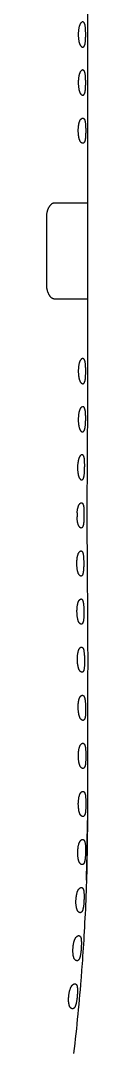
# Model space of a CAD drawing. Header units: millimetres. Extents: x -1718 to 143559, y -78490 to 15626.
# Drawn here: x 113619 to 114166, y -70242 to -56601 of the extents above; entities that cross this region are included whole.
import ezdxf

# ---------------------------------------------------------------- set-up
doc = ezdxf.new("R2010")
doc.units = ezdxf.units.MM
doc.header["$MEASUREMENT"] = 0
doc.layers.get('0').update_dxf_attribs({"linetype": 'CONTINUOUS'})

msp = doc.modelspace()

# ---------------------------------------------------------------- linework, layer by layer
at = {"color": 7, "ltscale": 0.03937}
for p, q in [((114162, -34121), (114162, -61865)), ((114052, -59012), (113724, -59012)), ((114162, -59012), (114052, -59012)), ((113620, -59202), (113619, -60084)), ((113724, -60274), (114052, -60274)), ((114052, -60274), (114162, -60274))]:
    msp.add_line(p, q, dxfattribs=at)
at = {"color": 7, "ltscale": 0.000294122}
msp.add_line((114042, -61866), (114042, -61866), dxfattribs=at)
at = {"color": 7, "ltscale": 0.000367172}
msp.add_line((114140, -61866), (114140, -61866), dxfattribs=at)
at = {"color": 7, "ltscale": 1.15342e-05}
msp.add_line((114162, -67166), (114162, -67166), dxfattribs=at)
at = {"color": 7, "ltscale": 0.03937}
for points in [[(114052, -56685), (114051, -56691), (114050, -56696), (114049, -56702), (114048, -56706), (114047, -56710), (114046, -56718), (114045, -56726), (114044, -56734), (114044, -56742), (114043, -56750), (114042, -56759), (114042, -56767), (114042, -56776), (114042, -56784)], [(114140, -56784), (114140, -56774), (114140, -56760), (114139, -56747), (114139, -56741), (114139, -56734), (114138, -56724), (114138, -56714), (114137, -56704), (114136, -56695), (114136, -56690), (114135, -56686), (114134, -56678), (114134, -56675), (114133, -56671), (114133, -56667), (114132, -56662), (114131, -56658), (114130, -56654), (114129, -56650), (114128, -56648), (114128, -56646), (114127, -56645), (114126, -56642), (114125, -56640), (114125, -56639), (114123, -56636), (114122, -56634), (114120, -56631), (114119, -56629), (114118, -56628), (114117, -56627), (114116, -56626), (114115, -56625), (114114, -56624), (114112, -56622), (114111, -56621), (114110, -56620), (114108, -56620), (114107, -56619), (114105, -56619), (114104, -56618), (114103, -56618), (114101, -56618), (114100, -56618), (114099, -56618), (114098, -56618), (114097, -56618), (114096, -56618), (114095, -56619), (114093, -56620), (114092, -56620), (114091, -56620), (114090, -56621), (114089, -56621), (114087, -56623), (114085, -56624), (114083, -56626), (114081, -56628), (114079, -56629), (114078, -56630), (114077, -56631), (114076, -56633), (114073, -56636), (114070, -56639), (114070, -56640), (114068, -56642), (114067, -56644), (114066, -56646), (114064, -56649), (114063, -56652), (114061, -56655), (114060, -56659), (114058, -56663), (114058, -56665), (114057, -56667), (114056, -56670), (114055, -56673), (114054, -56679), (114052, -56684)], [(114042, -56784), (114042, -56793), (114042, -56802), (114042, -56811), (114043, -56820), (114044, -56829), (114044, -56837), (114045, -56841), (114045, -56846), (114046, -56851), (114047, -56857), (114048, -56862), (114048, -56866), (114049, -56869), (114050, -56874), (114051, -56879), (114052, -56884)], [(114052, -56885), (114053, -56888), (114054, -56891), (114055, -56895), (114056, -56899), (114057, -56902), (114058, -56907), (114060, -56911), (114062, -56915), (114063, -56918), (114064, -56920), (114065, -56921), (114066, -56924), (114067, -56925), (114068, -56927), (114069, -56929), (114070, -56930), (114073, -56933), (114075, -56936), (114078, -56938), (114079, -56940), (114080, -56941), (114082, -56943), (114084, -56944), (114086, -56946), (114088, -56947), (114090, -56948), (114091, -56948), (114092, -56949), (114093, -56949), (114094, -56950), (114095, -56950), (114096, -56951), (114097, -56951), (114099, -56951), (114101, -56951), (114102, -56951), (114104, -56951), (114105, -56950), (114107, -56950), (114108, -56949), (114110, -56949), (114111, -56948), (114113, -56947), (114114, -56945), (114115, -56944), (114117, -56943), (114118, -56942), (114119, -56940), (114119, -56939), (114120, -56938), (114121, -56937), (114122, -56935), (114124, -56932), (114125, -56930), (114125, -56929), (114126, -56927), (114127, -56925), (114128, -56922), (114129, -56920), (114129, -56918), (114130, -56916), (114131, -56911), (114132, -56907), (114132, -56903), (114133, -56898), (114134, -56895), (114134, -56891), (114135, -56883), (114136, -56879), (114136, -56874), (114137, -56865), (114138, -56855), (114138, -56845), (114139, -56835), (114139, -56829), (114139, -56822), (114140, -56809), (114140, -56796), (114140, -56784)], [(114140, -57420), (114140, -57408), (114140, -57395), (114139, -57382), (114139, -57375), (114139, -57369), (114138, -57359), (114138, -57349), (114137, -57339), (114136, -57330), (114136, -57325), (114135, -57321), (114134, -57313), (114134, -57310), (114133, -57306), (114133, -57302), (114132, -57298), (114131, -57294), (114130, -57289), (114129, -57285), (114128, -57283), (114128, -57282), (114127, -57280), (114126, -57277), (114125, -57275), (114125, -57274), (114123, -57271), (114122, -57269), (114120, -57266), (114119, -57264), (114118, -57263), (114117, -57262), (114116, -57261), (114115, -57260), (114114, -57259), (114112, -57257), (114111, -57256), (114110, -57256), (114108, -57255), (114107, -57254), (114105, -57254), (114104, -57253), (114103, -57253), (114101, -57253), (114100, -57253), (114099, -57253), (114098, -57253), (114097, -57253), (114096, -57254), (114095, -57254), (114093, -57255), (114091, -57256), (114089, -57257), (114087, -57258), (114085, -57259), (114083, -57261), (114081, -57262), (114080, -57264), (114079, -57265), (114076, -57267), (114074, -57270), (114071, -57273), (114070, -57275), (114068, -57277), (114067, -57279), (114066, -57281), (114064, -57284), (114063, -57287), (114061, -57290), (114060, -57294), (114058, -57298), (114058, -57300), (114057, -57303), (114056, -57305), (114055, -57308), (114054, -57314), (114052, -57320)], [(114052, -57320), (114051, -57326), (114050, -57332), (114049, -57338), (114048, -57341), (114047, -57345), (114046, -57353), (114045, -57361), (114044, -57369), (114044, -57377), (114043, -57386), (114042, -57394), (114042, -57403), (114042, -57411), (114042, -57420)], [(114042, -57420), (114042, -57429), (114042, -57437), (114042, -57446), (114043, -57455), (114044, -57464), (114044, -57472), (114045, -57477), (114045, -57481), (114046, -57486), (114047, -57492), (114048, -57497), (114048, -57501), (114049, -57505), (114050, -57509), (114051, -57514), (114052, -57519)], [(114052, -57520), (114053, -57523), (114054, -57526), (114055, -57530), (114056, -57534), (114057, -57537), (114058, -57542), (114060, -57546), (114062, -57550), (114063, -57553), (114064, -57555), (114065, -57557), (114066, -57559), (114067, -57561), (114068, -57562), (114070, -57564), (114070, -57565), (114072, -57568), (114075, -57570), (114076, -57572), (114077, -57573), (114079, -57575), (114081, -57576), (114082, -57578), (114084, -57580), (114086, -57581), (114088, -57582), (114090, -57583), (114091, -57584), (114092, -57584), (114093, -57585), (114094, -57585), (114096, -57586), (114098, -57586), (114099, -57586), (114101, -57586), (114103, -57586), (114104, -57586), (114106, -57585), (114107, -57585), (114109, -57584), (114111, -57583), (114112, -57582), (114114, -57581), (114115, -57580), (114116, -57578), (114118, -57577), (114119, -57576), (114119, -57574), (114120, -57573), (114121, -57572), (114123, -57569), (114124, -57567), (114125, -57565), (114126, -57564), (114126, -57562), (114127, -57559), (114128, -57558), (114128, -57556), (114129, -57554), (114130, -57550), (114131, -57546), (114132, -57542), (114133, -57537), (114133, -57533), (114134, -57529), (114134, -57526), (114135, -57518), (114136, -57514), (114136, -57509), (114137, -57500), (114138, -57491), (114138, -57481), (114139, -57471), (114139, -57464), (114139, -57458), (114140, -57445), (114140, -57431), (114140, -57420)], [(114042, -58055), (114042, -58046), (114042, -58038), (114042, -58029), (114043, -58021), (114044, -58013), (114044, -58004), (114045, -57996), (114046, -57988), (114047, -57980), (114048, -57977), (114049, -57973), (114050, -57967), (114051, -57961), (114052, -57956)], [(114052, -57955), (114054, -57949), (114055, -57944), (114056, -57941), (114057, -57938), (114058, -57936), (114058, -57933), (114060, -57929), (114061, -57926), (114063, -57922), (114064, -57919), (114066, -57916), (114067, -57914), (114068, -57912), (114070, -57910), (114070, -57909), (114073, -57906), (114076, -57903), (114077, -57902), (114078, -57901), (114079, -57899), (114080, -57898), (114083, -57896), (114085, -57895), (114087, -57893), (114089, -57892), (114091, -57891), (114092, -57890), (114093, -57890), (114094, -57889), (114096, -57889), (114097, -57889), (114098, -57888), (114099, -57888), (114100, -57888), (114101, -57888), (114102, -57888), (114104, -57889), (114105, -57889), (114107, -57889), (114108, -57890), (114109, -57891), (114111, -57891), (114112, -57892), (114114, -57894), (114115, -57895), (114116, -57896), (114117, -57897), (114118, -57898), (114119, -57899), (114120, -57901), (114122, -57904), (114123, -57907), (114125, -57909), (114126, -57911), (114127, -57913), (114127, -57915), (114128, -57916), (114128, -57918), (114129, -57920), (114130, -57923), (114131, -57928), (114132, -57932), (114132, -57936), (114133, -57940), (114134, -57943), (114134, -57947), (114135, -57954), (114136, -57959), (114136, -57963), (114137, -57972), (114138, -57981), (114138, -57991), (114139, -58001), (114139, -58007), (114139, -58013), (114140, -58026), (114140, -58039), (114140, -58047), (114140, -58055)], [(114052, -58154), (114051, -58149), (114050, -58144), (114049, -58140), (114048, -58136), (114048, -58132), (114047, -58127), (114046, -58121), (114045, -58116), (114045, -58112), (114044, -58107), (114044, -58099), (114043, -58090), (114043, -58081), (114042, -58073), (114042, -58064), (114042, -58055)], [(114140, -58055), (114140, -58063), (114140, -58072), (114140, -58084), (114139, -58097), (114139, -58103), (114139, -58110), (114138, -58119), (114138, -58129), (114137, -58138), (114136, -58147), (114136, -58151), (114135, -58156), (114134, -58163), (114134, -58167), (114133, -58170), (114132, -58175), (114132, -58179), (114131, -58183), (114130, -58187), (114129, -58189), (114129, -58191), (114128, -58193), (114127, -58196), (114126, -58198), (114126, -58198), (114125, -58200), (114124, -58203), (114122, -58205), (114121, -58208), (114120, -58209), (114119, -58210), (114118, -58211), (114117, -58212), (114116, -58214), (114115, -58215), (114113, -58217), (114112, -58218), (114110, -58219), (114109, -58220), (114107, -58220), (114106, -58221), (114104, -58221), (114102, -58221), (114101, -58221), (114099, -58221), (114097, -58221), (114096, -58221), (114094, -58220), (114093, -58220), (114092, -58219), (114091, -58219), (114090, -58219), (114088, -58217), (114086, -58216), (114084, -58215), (114082, -58213), (114080, -58212), (114079, -58210), (114077, -58208), (114076, -58207), (114075, -58206), (114072, -58203), (114071, -58201), (114070, -58199), (114069, -58198), (114067, -58196), (114066, -58194), (114065, -58192), (114064, -58190), (114063, -58188), (114062, -58185), (114060, -58181), (114058, -58177), (114057, -58172), (114056, -58169), (114055, -58165), (114054, -58161), (114053, -58158), (114052, -58155)], [(113724, -59012), (113722, -59012), (113719, -59012), (113716, -59012), (113713, -59013), (113711, -59013), (113708, -59014), (113705, -59015), (113702, -59016), (113700, -59017), (113698, -59018), (113695, -59020), (113693, -59021), (113692, -59022), (113690, -59023), (113687, -59025), (113684, -59027), (113681, -59030), (113678, -59032), (113676, -59035), (113673, -59038), (113670, -59041), (113668, -59043), (113665, -59046), (113663, -59049), (113661, -59052), (113659, -59054), (113658, -59056), (113657, -59059), (113655, -59061), (113652, -59065), (113650, -59070), (113647, -59075), (113645, -59080), (113643, -59085), (113640, -59090), (113638, -59096), (113636, -59102), (113634, -59108), (113633, -59111), (113632, -59114), (113630, -59120), (113629, -59126), (113627, -59133), (113626, -59140), (113624, -59146), (113623, -59153), (113622, -59160), (113621, -59167), (113621, -59174), (113620, -59181), (113620, -59188), (113620, -59195), (113620, -59202)], [(113619, -60084), (113619, -60091), (113619, -60098), (113620, -60105), (113620, -60112), (113621, -60119), (113622, -60127), (113622, -60130), (113623, -60134), (113624, -60138), (113624, -60143), (113625, -60147), (113627, -60153), (113628, -60159), (113630, -60165), (113631, -60171), (113633, -60177), (113635, -60183), (113637, -60188), (113639, -60193), (113641, -60198), (113643, -60203), (113646, -60208), (113648, -60213), (113651, -60218), (113652, -60220), (113653, -60222), (113655, -60225), (113656, -60227), (113658, -60230), (113660, -60233), (113663, -60237), (113665, -60240), (113668, -60243), (113670, -60246), (113673, -60249), (113676, -60252), (113679, -60254), (113682, -60257), (113685, -60259), (113688, -60261), (113689, -60262), (113691, -60263), (113694, -60265), (113697, -60267), (113700, -60268), (113701, -60269), (113703, -60270), (113704, -60270), (113706, -60271), (113708, -60272), (113711, -60272), (113714, -60273), (113716, -60273), (113719, -60274), (113721, -60274), (113724, -60274)], [(114140, -61231), (114140, -61222), (114140, -61213), (114140, -61200), (114140, -61187), (114139, -61181), (114139, -61175), (114138, -61165), (114138, -61156), (114137, -61147), (114136, -61138), (114136, -61133), (114135, -61129), (114134, -61122), (114134, -61119), (114133, -61115), (114133, -61111), (114132, -61107), (114131, -61103), (114130, -61099), (114129, -61095), (114128, -61093), (114128, -61092), (114127, -61090), (114127, -61089), (114126, -61087), (114125, -61085), (114124, -61082), (114122, -61079), (114120, -61077), (114120, -61076), (114119, -61075), (114117, -61073), (114116, -61071), (114115, -61070), (114114, -61070), (114113, -61068), (114111, -61067), (114110, -61067), (114109, -61066), (114107, -61065), (114106, -61065), (114104, -61064), (114102, -61064), (114101, -61064), (114099, -61064), (114097, -61065), (114096, -61065), (114094, -61065), (114093, -61066), (114091, -61067), (114090, -61067), (114089, -61068), (114088, -61068), (114086, -61070), (114084, -61072), (114082, -61073), (114080, -61075), (114078, -61077), (114076, -61078), (114075, -61080), (114074, -61081), (114071, -61085), (114070, -61087), (114068, -61088), (114067, -61090), (114066, -61092), (114065, -61094), (114064, -61096), (114063, -61098), (114062, -61101), (114060, -61105), (114058, -61109), (114057, -61114), (114056, -61118), (114055, -61122), (114054, -61126), (114053, -61129), (114052, -61132)], [(114052, -61132), (114051, -61137), (114050, -61143), (114049, -61149), (114048, -61153), (114047, -61156), (114046, -61164), (114045, -61172), (114044, -61180), (114044, -61188), (114043, -61197), (114043, -61205), (114042, -61214), (114042, -61222), (114042, -61231)], [(114042, -61231), (114042, -61240), (114042, -61248), (114043, -61257), (114043, -61266), (114044, -61275), (114045, -61283), (114045, -61287), (114046, -61292), (114046, -61297), (114047, -61302), (114048, -61308), (114049, -61315), (114050, -61319), (114051, -61322), (114051, -61326), (114052, -61329)], [(114052, -61329), (114053, -61333), (114054, -61336), (114055, -61340), (114056, -61344), (114057, -61348), (114058, -61352), (114060, -61356), (114062, -61360), (114063, -61364), (114064, -61365), (114065, -61367), (114066, -61369), (114067, -61371), (114068, -61373), (114070, -61375), (114071, -61376), (114072, -61378), (114074, -61381), (114077, -61384), (114079, -61386), (114080, -61387), (114082, -61388), (114084, -61390), (114085, -61391), (114087, -61393), (114089, -61394), (114091, -61395), (114093, -61396), (114095, -61396), (114097, -61397), (114098, -61397), (114099, -61397), (114100, -61397), (114101, -61397), (114102, -61397), (114103, -61397), (114104, -61397), (114106, -61397), (114107, -61396), (114108, -61396), (114110, -61395), (114111, -61394), (114113, -61393), (114114, -61392), (114115, -61391), (114116, -61390), (114117, -61389), (114118, -61388), (114119, -61387), (114120, -61386), (114121, -61384), (114121, -61383), (114122, -61382), (114124, -61379), (114125, -61376), (114126, -61374), (114127, -61373), (114127, -61371), (114128, -61370), (114129, -61368), (114129, -61366), (114130, -61362), (114131, -61358), (114132, -61354), (114133, -61350), (114134, -61345), (114134, -61342), (114135, -61338), (114136, -61331), (114136, -61327), (114136, -61322), (114137, -61313), (114138, -61304), (114139, -61294), (114139, -61284), (114139, -61278), (114140, -61272), (114140, -61259), (114140, -61246), (114140, -61238), (114140, -61231)], [(114052, -61767), (114051, -61773), (114050, -61778), (114049, -61784), (114048, -61788), (114047, -61792), (114046, -61799), (114045, -61807), (114044, -61815), (114044, -61824), (114043, -61832), (114043, -61840), (114042, -61849), (114042, -61857), (114042, -61866)], [(114140, -61866), (114140, -61854), (114140, -61841), (114140, -61828), (114140, -61822), (114139, -61815), (114139, -61805), (114138, -61795), (114138, -61786), (114137, -61776), (114136, -61772), (114136, -61767), (114135, -61760), (114134, -61756), (114134, -61753), (114133, -61748), (114132, -61744), (114131, -61740), (114130, -61736), (114129, -61732), (114129, -61730), (114128, -61728), (114128, -61726), (114127, -61724), (114126, -61722), (114125, -61720), (114124, -61718), (114122, -61715), (114121, -61713), (114119, -61710), (114119, -61709), (114118, -61708), (114117, -61707), (114116, -61706), (114114, -61705), (114113, -61704), (114112, -61703), (114110, -61702), (114109, -61701), (114107, -61700), (114106, -61700), (114105, -61700), (114103, -61699), (114102, -61699), (114100, -61699), (114100, -61699), (114099, -61700), (114098, -61700), (114097, -61700), (114095, -61700), (114093, -61701), (114092, -61701), (114091, -61702), (114090, -61702), (114089, -61703), (114087, -61704), (114085, -61706), (114083, -61707), (114081, -61709), (114079, -61711), (114078, -61712), (114076, -61714), (114075, -61716), (114073, -61717), (114071, -61720), (114070, -61721), (114069, -61722), (114069, -61723), (114067, -61725), (114066, -61727), (114065, -61730), (114064, -61731), (114063, -61733), (114062, -61737), (114060, -61741), (114058, -61745), (114057, -61749), (114056, -61753), (114055, -61757), (114054, -61761), (114053, -61764), (114052, -61767)], [(114042, -61866), (114042, -61875), (114042, -61884), (114042, -61893), (114042, -61902), (114043, -61910), (114044, -61918), (114044, -61926), (114045, -61934), (114046, -61942), (114047, -61946), (114047, -61950), (114048, -61955), (114049, -61959), (114050, -61964)], [(114050, -61964), (114052, -61970), (114053, -61976), (114054, -61979), (114055, -61982), (114056, -61986), (114057, -61990), (114059, -61994), (114060, -61997), (114062, -62001), (114063, -62004), (114065, -62006), (114065, -62008), (114066, -62009), (114067, -62010), (114068, -62011), (114070, -62014), (114073, -62017), (114074, -62019), (114075, -62020), (114076, -62021), (114077, -62022), (114079, -62024), (114081, -62026), (114083, -62027), (114085, -62028), (114087, -62029), (114089, -62030), (114090, -62031), (114092, -62032), (114094, -62032), (114096, -62032), (114097, -62032), (114099, -62032), (114101, -62032), (114102, -62032), (114104, -62031), (114105, -62031), (114106, -62030), (114108, -62029), (114109, -62028), (114110, -62028), (114111, -62027), (114112, -62026), (114113, -62025), (114114, -62024), (114115, -62023), (114116, -62021), (114117, -62019), (114119, -62017), (114121, -62014), (114122, -62011), (114123, -62009), (114124, -62007), (114124, -62006), (114125, -62003), (114127, -62000), (114128, -61996), (114128, -61992), (114129, -61988), (114130, -61985), (114131, -61981), (114131, -61978), (114132, -61974), (114133, -61970), (114133, -61966), (114134, -61958), (114135, -61950), (114136, -61941), (114137, -61935), (114137, -61929), (114138, -61923), (114138, -61917), (114139, -61904), (114139, -61892), (114140, -61879), (114140, -61866)], [(114162, -61865), (114162, -61948), (114161, -62030), (114161, -62085), (114160, -62195), (114159, -62359), (114159, -62523), (114158, -62605), (114158, -62687), (114157, -62769), (114157, -62851), (114157, -62932), (114157, -63014), (114157, -63095), (114157, -63177), (114157, -63253), (114157, -63329), (114157, -63405), (114157, -63481), (114158, -63556), (114158, -63632), (114158, -63708), (114159, -63783), (114160, -63934), (114161, -64085), (114162, -64235), (114163, -64386), (114164, -64485), (114164, -64567), (114165, -64649), (114165, -64730), (114165, -64812), (114165, -64894), (114166, -64975), (114166, -65057), (114166, -65139), (114165, -65221), (114165, -65302), (114165, -65384), (114165, -65466), (114164, -65549), (114164, -65631), (114163, -65714), (114162, -65797)], [(114126, -62501), (114127, -62487), (114127, -62474), (114127, -62461), (114126, -62449), (114126, -62437), (114126, -62431), (114125, -62426), (114125, -62418), (114125, -62411), (114124, -62404), (114123, -62396), (114123, -62393), (114122, -62389), (114122, -62384), (114121, -62379), (114120, -62375), (114120, -62371), (114119, -62368), (114119, -62366), (114118, -62364), (114117, -62361), (114116, -62359), (114116, -62357), (114115, -62355), (114113, -62352), (114112, -62351), (114112, -62349), (114111, -62348), (114110, -62346), (114108, -62344), (114107, -62343), (114106, -62341), (114105, -62340), (114104, -62339), (114103, -62338), (114101, -62337), (114100, -62337), (114099, -62336), (114097, -62335), (114096, -62335), (114094, -62335), (114093, -62335), (114091, -62335), (114090, -62335), (114088, -62335), (114086, -62335), (114085, -62336), (114084, -62336), (114083, -62337), (114082, -62337), (114081, -62338), (114079, -62339), (114077, -62341), (114074, -62342), (114073, -62344), (114071, -62345), (114069, -62347), (114068, -62349), (114067, -62350), (114065, -62352), (114064, -62353), (114062, -62356), (114061, -62357), (114060, -62358), (114059, -62360), (114058, -62362), (114057, -62364), (114056, -62365), (114055, -62367), (114053, -62371), (114052, -62374), (114050, -62379), (114049, -62383), (114047, -62387), (114046, -62392), (114045, -62395), (114044, -62398), (114043, -62405), (114041, -62411)], [(114041, -62411), (114040, -62417), (114039, -62422), (114038, -62427), (114038, -62431), (114037, -62435), (114036, -62443), (114035, -62451), (114034, -62460), (114033, -62468), (114033, -62476), (114032, -62484), (114032, -62493), (114032, -62501)], [(114032, -62501), (114032, -62510), (114032, -62519), (114032, -62527), (114033, -62536), (114033, -62544), (114034, -62552), (114034, -62560), (114035, -62568), (114036, -62576), (114037, -62580), (114038, -62584)], [(114038, -62584), (114039, -62590), (114040, -62597), (114041, -62603), (114043, -62609), (114043, -62612), (114044, -62615), (114045, -62618), (114046, -62620), (114047, -62624), (114048, -62627), (114049, -62630), (114050, -62632), (114051, -62634), (114052, -62636), (114053, -62638), (114054, -62640), (114055, -62642), (114056, -62644), (114057, -62646), (114058, -62646), (114060, -62650), (114062, -62651), (114063, -62653), (114065, -62655), (114066, -62656), (114068, -62658), (114070, -62660), (114072, -62661), (114074, -62663), (114076, -62664), (114077, -62665), (114078, -62665), (114079, -62666), (114081, -62667), (114083, -62667), (114084, -62667), (114086, -62668), (114087, -62668), (114088, -62668), (114089, -62668), (114090, -62667), (114091, -62667), (114092, -62667), (114092, -62667), (114094, -62666), (114095, -62665), (114097, -62664), (114098, -62663), (114100, -62662), (114101, -62660), (114102, -62659), (114103, -62658), (114105, -62656), (114105, -62655), (114106, -62654), (114107, -62651), (114109, -62649), (114110, -62646), (114111, -62644), (114112, -62643), (114112, -62641), (114113, -62639), (114113, -62638), (114114, -62634), (114115, -62630), (114116, -62627), (114117, -62624), (114117, -62621), (114118, -62618), (114119, -62611), (114120, -62604), (114121, -62596), (114122, -62587), (114123, -62578), (114123, -62568), (114124, -62562), (114124, -62556), (114125, -62549), (114125, -62543), (114126, -62529), (114126, -62515), (114126, -62501)], [(114027, -63102), (114027, -63095), (114028, -63087), (114029, -63080), (114030, -63072), (114031, -63065), (114032, -63057), (114033, -63049), (114034, -63046), (114035, -63042), (114036, -63039), (114037, -63035), (114038, -63031), (114039, -63026), (114040, -63022), (114042, -63017), (114043, -63013), (114045, -63009), (114046, -63005), (114047, -63003), (114048, -63001), (114049, -62999), (114050, -62997), (114051, -62995), (114052, -62993), (114054, -62991), (114056, -62988), (114058, -62986), (114060, -62984), (114061, -62982), (114063, -62981), (114064, -62980), (114065, -62979), (114067, -62977), (114068, -62976), (114070, -62974), (114072, -62973), (114073, -62973), (114074, -62972), (114075, -62972), (114076, -62971), (114078, -62971), (114079, -62970), (114080, -62970), (114082, -62970), (114083, -62970), (114085, -62970), (114086, -62970), (114087, -62970), (114089, -62971), (114090, -62971), (114091, -62972), (114092, -62973), (114093, -62973), (114094, -62974), (114095, -62975), (114096, -62976), (114097, -62977), (114098, -62979), (114100, -62980), (114101, -62982), (114101, -62983), (114102, -62985), (114104, -62987), (114105, -62990), (114106, -62992), (114106, -62994), (114107, -62996), (114108, -62998), (114109, -63001), (114109, -63003), (114110, -63005), (114111, -63010), (114111, -63013), (114112, -63016), (114112, -63019), (114113, -63022), (114113, -63029), (114114, -63036), (114114, -63041), (114115, -63046), (114115, -63052), (114116, -63057), (114116, -63068), (114117, -63079), (114117, -63086), (114117, -63093), (114117, -63100), (114117, -63107), (114117, -63122), (114117, -63136)], [(114117, -63136), (114117, -63151), (114117, -63165), (114116, -63172), (114116, -63180), (114116, -63191), (114115, -63202), (114114, -63213), (114114, -63218), (114113, -63224), (114113, -63229), (114112, -63233), (114112, -63238), (114111, -63242), (114111, -63246), (114110, -63250), (114109, -63255), (114109, -63260), (114108, -63265), (114107, -63269), (114106, -63273), (114105, -63274), (114105, -63276), (114104, -63279), (114103, -63280), (114102, -63282), (114101, -63285), (114100, -63287), (114099, -63288), (114098, -63289), (114097, -63291), (114096, -63293), (114095, -63294), (114094, -63296), (114092, -63297), (114091, -63298), (114091, -63299), (114090, -63300), (114089, -63300), (114088, -63301), (114087, -63301), (114086, -63302), (114085, -63302), (114085, -63302), (114083, -63302), (114082, -63303), (114081, -63303), (114080, -63303), (114079, -63303), (114078, -63303), (114077, -63302), (114075, -63302), (114073, -63301), (114072, -63301), (114070, -63300), (114068, -63299), (114067, -63298), (114065, -63297), (114064, -63295), (114062, -63294), (114061, -63293), (114060, -63292), (114058, -63289), (114056, -63287), (114054, -63284), (114052, -63282), (114050, -63280), (114050, -63279), (114049, -63277), (114048, -63276), (114047, -63275), (114046, -63271), (114044, -63268), (114043, -63265), (114042, -63261), (114041, -63258), (114040, -63256), (114039, -63253), (114038, -63250), (114037, -63245), (114035, -63239), (114034, -63234), (114033, -63229), (114032, -63223), (114031, -63219), (114031, -63215), (114030, -63211), (114030, -63207), (114029, -63199), (114028, -63190), (114027, -63182), (114026, -63173), (114026, -63165), (114026, -63156)], [(114023, -63771), (114023, -63763), (114023, -63754), (114023, -63746), (114024, -63737), (114024, -63729), (114025, -63721), (114026, -63713), (114027, -63704), (114028, -63697), (114029, -63689), (114030, -63685), (114031, -63681), (114032, -63678), (114032, -63674), (114033, -63670), (114034, -63665), (114036, -63661), (114036, -63658), (114037, -63655), (114038, -63651), (114039, -63648), (114041, -63645), (114042, -63641), (114044, -63638), (114045, -63634), (114046, -63633), (114047, -63631), (114048, -63630), (114048, -63629), (114050, -63627), (114051, -63625), (114054, -63622), (114056, -63619), (114057, -63617), (114058, -63616), (114060, -63614), (114062, -63613), (114064, -63611), (114065, -63610), (114067, -63609), (114068, -63608), (114069, -63608), (114070, -63607), (114071, -63607), (114072, -63606), (114074, -63606), (114075, -63605), (114077, -63605), (114078, -63605), (114080, -63605), (114081, -63605), (114083, -63605), (114084, -63606), (114086, -63607), (114087, -63608), (114089, -63609), (114090, -63610), (114091, -63611), (114092, -63612), (114094, -63614), (114095, -63616), (114096, -63617), (114097, -63619), (114098, -63621), (114099, -63623), (114100, -63624), (114100, -63626), (114101, -63627), (114102, -63630), (114103, -63632), (114103, -63635), (114104, -63637), (114105, -63639), (114105, -63642), (114106, -63646), (114107, -63652), (114108, -63658), (114109, -63665), (114109, -63672), (114110, -63679), (114111, -63686), (114111, -63691), (114111, -63697), (114112, -63703), (114112, -63709), (114112, -63721), (114113, -63734), (114113, -63746), (114113, -63759), (114113, -63771)], [(114113, -63771), (114113, -63786), (114113, -63800), (114113, -63814), (114112, -63821), (114112, -63828), (114112, -63837), (114111, -63846), (114111, -63854), (114110, -63864), (114109, -63868), (114109, -63873), (114108, -63877), (114108, -63881), (114107, -63885), (114107, -63889), (114106, -63894), (114105, -63899), (114104, -63903), (114103, -63907), (114103, -63909), (114102, -63911), (114102, -63912), (114101, -63914), (114100, -63916), (114099, -63918), (114099, -63920), (114098, -63922), (114097, -63923), (114096, -63925), (114095, -63927), (114094, -63929), (114092, -63930), (114091, -63931), (114091, -63932), (114090, -63933), (114088, -63934), (114087, -63935), (114086, -63936), (114085, -63936), (114083, -63937), (114082, -63938), (114080, -63938), (114079, -63938), (114077, -63938), (114076, -63938), (114074, -63938), (114073, -63937), (114071, -63937), (114070, -63936), (114068, -63935), (114067, -63934), (114066, -63933), (114065, -63933), (114064, -63932), (114062, -63931), (114060, -63929), (114058, -63927), (114056, -63925), (114054, -63922), (114052, -63920), (114050, -63917), (114048, -63915), (114047, -63913), (114047, -63912), (114045, -63909), (114044, -63906), (114042, -63903), (114041, -63899), (114040, -63897), (114039, -63895), (114038, -63893), (114038, -63890), (114036, -63885), (114035, -63881), (114034, -63876), (114033, -63872), (114032, -63869), (114031, -63865), (114030, -63858), (114029, -63851), (114028, -63843), (114027, -63836), (114026, -63828), (114025, -63820), (114024, -63812), (114024, -63804), (114023, -63796), (114023, -63788), (114023, -63780), (114023, -63771)], [(114024, -64407), (114024, -64399), (114024, -64390), (114025, -64382), (114025, -64374), (114025, -64366), (114026, -64358), (114027, -64351), (114028, -64343), (114029, -64335), (114030, -64327), (114030, -64323), (114031, -64319), (114032, -64316), (114033, -64312), (114034, -64307), (114035, -64303), (114036, -64298), (114037, -64293), (114039, -64288), (114039, -64285), (114040, -64283), (114041, -64280), (114042, -64278), (114043, -64275), (114045, -64272), (114046, -64269), (114048, -64266), (114048, -64265), (114049, -64264), (114050, -64262), (114051, -64260), (114054, -64257), (114055, -64256), (114056, -64254), (114058, -64252), (114060, -64250), (114062, -64248), (114064, -64247), (114066, -64245), (114067, -64244), (114068, -64244), (114069, -64243), (114070, -64243), (114071, -64242), (114073, -64241), (114074, -64241), (114076, -64240), (114077, -64240), (114079, -64240), (114080, -64240), (114080, -64240), (114081, -64240), (114082, -64240), (114083, -64241), (114084, -64241), (114085, -64241), (114086, -64242), (114088, -64243), (114089, -64244), (114091, -64245), (114092, -64246), (114093, -64248), (114094, -64249), (114096, -64251), (114096, -64252), (114097, -64253), (114098, -64255), (114099, -64256), (114100, -64259), (114101, -64260), (114102, -64262), (114102, -64264), (114103, -64266), (114103, -64267), (114104, -64271), (114105, -64274), (114106, -64278), (114107, -64281), (114107, -64284), (114108, -64290), (114109, -64296), (114110, -64303), (114111, -64310), (114111, -64317), (114112, -64323), (114112, -64328), (114113, -64335), (114113, -64341), (114114, -64353), (114114, -64366), (114115, -64380), (114115, -64393), (114115, -64407)], [(114115, -64407), (114115, -64421), (114115, -64435), (114115, -64443), (114115, -64450), (114115, -64459), (114114, -64468), (114114, -64478), (114113, -64488), (114113, -64494), (114113, -64499), (114112, -64507), (114111, -64514), (114110, -64521), (114110, -64527), (114109, -64532), (114108, -64535), (114108, -64537), (114107, -64541), (114106, -64544), (114105, -64547), (114104, -64549), (114103, -64552), (114102, -64554), (114102, -64556), (114101, -64557), (114100, -64558), (114099, -64560), (114098, -64562), (114097, -64563), (114096, -64565), (114095, -64566), (114094, -64567), (114093, -64568), (114092, -64569), (114092, -64569), (114091, -64570), (114089, -64571), (114088, -64571), (114087, -64572), (114086, -64572), (114084, -64573), (114083, -64573), (114082, -64573), (114080, -64573), (114079, -64573), (114078, -64573), (114077, -64573), (114076, -64572), (114074, -64572), (114072, -64571), (114070, -64570), (114069, -64568), (114067, -64567), (114065, -64566), (114063, -64564), (114062, -64563), (114061, -64562), (114059, -64560), (114058, -64559), (114056, -64556), (114054, -64554), (114053, -64552), (114052, -64551), (114051, -64550), (114050, -64548), (114049, -64547), (114048, -64545), (114046, -64542), (114045, -64538), (114044, -64535), (114043, -64533), (114042, -64531), (114041, -64528), (114040, -64526), (114039, -64520), (114038, -64518), (114037, -64515), (114036, -64511), (114035, -64508), (114034, -64502), (114032, -64495), (114031, -64488), (114030, -64480), (114029, -64473), (114028, -64465), (114027, -64457), (114026, -64449), (114025, -64441), (114025, -64432), (114025, -64424), (114024, -64415), (114024, -64407)], [(114030, -65042), (114030, -65033), (114030, -65025), (114030, -65017), (114031, -65009), (114031, -65001), (114032, -64992), (114033, -64984), (114033, -64976), (114034, -64968), (114035, -64964), (114036, -64960), (114036, -64956), (114037, -64952), (114038, -64948), (114039, -64943), (114040, -64938), (114041, -64932), (114043, -64927), (114044, -64924), (114044, -64922), (114045, -64919), (114046, -64917), (114047, -64913), (114049, -64910), (114050, -64907), (114051, -64904), (114053, -64901), (114054, -64899), (114056, -64897), (114057, -64895), (114059, -64892), (114062, -64889), (114064, -64887), (114065, -64885), (114066, -64884), (114068, -64883), (114069, -64882), (114071, -64881), (114072, -64879), (114074, -64878), (114076, -64877), (114077, -64877), (114078, -64877), (114079, -64876), (114081, -64876), (114082, -64876), (114083, -64875), (114085, -64875), (114086, -64875), (114087, -64875), (114089, -64876), (114090, -64876), (114091, -64877), (114092, -64877), (114093, -64878), (114094, -64878), (114095, -64879), (114096, -64880), (114098, -64881), (114099, -64882), (114100, -64884), (114102, -64886), (114103, -64887), (114104, -64889), (114105, -64891), (114106, -64893), (114107, -64895), (114108, -64897), (114109, -64900), (114110, -64903), (114111, -64906), (114112, -64909), (114113, -64913), (114114, -64916), (114114, -64918), (114115, -64924), (114116, -64928), (114116, -64931), (114117, -64939), (114118, -64947), (114119, -64955), (114120, -64961), (114120, -64966), (114121, -64973), (114121, -64979), (114122, -64991), (114123, -65003), (114123, -65016), (114123, -65029), (114124, -65042)], [(114124, -65042), (114124, -65054), (114124, -65066), (114124, -65078), (114124, -65090), (114124, -65097), (114123, -65104), (114123, -65110), (114123, -65116), (114123, -65124), (114122, -65132), (114121, -65140), (114121, -65144), (114121, -65148), (114120, -65152), (114120, -65156), (114119, -65161), (114118, -65165), (114118, -65169), (114117, -65174), (114116, -65176), (114116, -65178), (114115, -65180), (114114, -65182), (114114, -65184), (114113, -65187), (114112, -65189), (114111, -65190), (114110, -65192), (114109, -65194), (114108, -65195), (114107, -65197), (114106, -65199), (114105, -65201), (114104, -65202), (114103, -65202), (114102, -65203), (114101, -65204), (114100, -65205), (114098, -65206), (114097, -65207), (114096, -65207), (114094, -65208), (114093, -65208), (114092, -65208), (114090, -65208), (114089, -65208), (114089, -65208), (114088, -65208), (114087, -65208), (114086, -65208), (114085, -65208), (114083, -65207), (114082, -65206), (114080, -65206), (114078, -65204), (114076, -65203), (114074, -65202), (114072, -65201), (114071, -65199), (114069, -65198), (114068, -65196), (114067, -65195), (114065, -65193), (114062, -65190), (114060, -65187), (114059, -65186), (114058, -65185), (114057, -65183), (114056, -65182), (114056, -65180), (114054, -65177), (114053, -65174), (114051, -65171), (114050, -65167), (114049, -65165), (114048, -65162), (114047, -65160), (114046, -65157), (114044, -65152), (114043, -65149), (114043, -65146), (114042, -65142), (114041, -65139), (114039, -65132), (114038, -65125), (114037, -65118), (114036, -65111), (114034, -65103), (114033, -65095), (114033, -65087), (114032, -65078), (114031, -65069), (114031, -65060), (114030, -65051), (114030, -65042)], [(114040, -65677), (114040, -65669), (114040, -65661), (114040, -65653), (114041, -65645), (114041, -65637), (114042, -65628), (114042, -65620), (114043, -65616), (114043, -65611), (114044, -65605), (114045, -65599), (114046, -65592), (114047, -65586), (114048, -65581), (114049, -65574), (114050, -65571), (114051, -65568), (114052, -65564), (114053, -65561), (114054, -65557), (114055, -65553), (114057, -65549), (114058, -65546), (114060, -65542), (114061, -65539), (114063, -65537), (114064, -65534), (114066, -65532), (114067, -65531), (114069, -65527), (114071, -65526), (114072, -65525), (114073, -65523), (114075, -65521), (114077, -65520), (114079, -65518), (114081, -65516), (114083, -65515), (114085, -65514), (114086, -65513), (114087, -65513), (114088, -65512), (114089, -65512), (114090, -65511), (114092, -65511), (114094, -65511), (114095, -65510), (114097, -65510), (114098, -65511), (114100, -65511), (114101, -65511), (114103, -65512), (114104, -65513), (114106, -65514), (114107, -65515), (114109, -65516), (114110, -65517), (114112, -65519), (114113, -65520), (114114, -65521), (114115, -65522), (114115, -65524), (114117, -65526), (114118, -65528), (114120, -65531), (114120, -65532), (114121, -65534), (114122, -65536), (114123, -65538), (114124, -65540), (114124, -65543), (114125, -65545), (114126, -65547), (114127, -65552), (114128, -65556), (114129, -65561), (114129, -65566), (114130, -65570), (114131, -65574), (114131, -65578), (114132, -65583), (114133, -65592), (114134, -65601), (114135, -65611), (114136, -65621), (114136, -65632), (114137, -65643), (114138, -65654), (114138, -65665), (114138, -65677)], [(114061, -65801), (114059, -65797), (114058, -65793), (114056, -65789), (114055, -65785), (114054, -65781), (114053, -65778), (114052, -65775), (114051, -65772), (114050, -65765), (114048, -65758), (114047, -65750), (114046, -65743), (114045, -65739), (114045, -65734), (114043, -65726), (114043, -65717), (114042, -65709), (114041, -65700), (114041, -65691), (114040, -65682), (114040, -65677)], [(114138, -65677), (114139, -65685), (114139, -65694), (114139, -65707), (114139, -65720), (114139, -65726), (114139, -65733), (114138, -65739), (114138, -65744), (114138, -65755), (114138, -65760), (114137, -65765), (114137, -65770), (114137, -65774), (114136, -65781), (114135, -65787), (114134, -65793), (114134, -65799)], [(114134, -65799), (114133, -65804), (114132, -65806), (114132, -65808), (114131, -65812), (114130, -65815), (114129, -65817), (114128, -65820), (114127, -65821), (114127, -65822), (114125, -65825), (114124, -65827), (114124, -65828), (114123, -65829), (114122, -65831), (114121, -65832), (114120, -65833), (114119, -65834), (114118, -65836), (114117, -65837), (114115, -65838), (114114, -65839), (114113, -65840), (114111, -65841), (114110, -65842), (114108, -65843), (114107, -65843), (114105, -65843), (114104, -65843), (114102, -65843), (114101, -65843), (114099, -65843), (114098, -65843), (114097, -65843), (114096, -65842), (114095, -65842), (114093, -65841), (114092, -65841), (114091, -65840), (114090, -65840), (114089, -65839), (114087, -65838), (114085, -65836), (114083, -65834), (114081, -65833), (114079, -65831), (114077, -65829), (114076, -65827), (114074, -65826), (114073, -65824), (114071, -65822), (114070, -65820), (114069, -65819), (114068, -65817), (114067, -65816), (114067, -65815), (114065, -65812), (114063, -65808), (114062, -65805), (114061, -65801)], [(114162, -65797), (114162, -65910), (114162, -66080), (114162, -66251), (114162, -66421), (114162, -66592), (114162, -66761), (114162, -66923), (114162, -67031), (114162, -67085), (114162, -67139)], [(114043, -66312), (114043, -66303), (114043, -66294), (114043, -66289), (114043, -66285), (114044, -66279), (114044, -66273), (114045, -66267), (114045, -66259), (114046, -66252), (114047, -66245), (114048, -66237), (114050, -66230), (114051, -66224), (114052, -66217), (114054, -66211), (114055, -66205), (114056, -66202), (114057, -66199), (114058, -66195), (114060, -66190), (114061, -66187), (114063, -66183), (114064, -66179), (114066, -66176), (114067, -66174), (114068, -66172), (114070, -66169), (114071, -66168), (114072, -66167), (114073, -66165), (114075, -66163), (114076, -66162), (114077, -66160), (114079, -66158), (114081, -66156), (114083, -66155), (114085, -66153), (114087, -66151), (114089, -66150), (114090, -66149), (114091, -66149), (114092, -66148), (114093, -66148), (114094, -66147), (114095, -66147), (114097, -66146), (114098, -66146), (114099, -66146), (114101, -66146), (114102, -66146), (114104, -66146), (114105, -66146), (114107, -66146), (114108, -66146), (114109, -66147), (114111, -66148), (114112, -66148), (114113, -66149), (114114, -66150), (114115, -66150), (114117, -66152), (114118, -66153), (114119, -66155), (114121, -66157), (114122, -66159), (114123, -66160), (114124, -66162), (114125, -66163), (114127, -66166), (114128, -66168), (114128, -66170), (114129, -66172), (114130, -66174), (114130, -66176), (114131, -66179), (114132, -66182), (114133, -66185), (114133, -66187), (114134, -66193), (114135, -66198), (114136, -66203), (114136, -66208), (114137, -66213), (114137, -66217), (114138, -66226), (114139, -66235), (114140, -66246), (114140, -66257), (114141, -66268), (114141, -66279), (114142, -66290), (114142, -66301), (114142, -66312)], [(114142, -66312), (114142, -66324), (114142, -66335), (114141, -66346), (114141, -66358), (114140, -66369), (114140, -66380), (114139, -66385), (114139, -66391), (114139, -66398), (114138, -66405), (114137, -66411), (114136, -66419), (114136, -66422), (114135, -66426), (114135, -66430), (114134, -66434), (114133, -66438), (114132, -66443), (114131, -66447), (114130, -66449), (114130, -66450), (114129, -66452), (114129, -66453), (114128, -66455), (114127, -66457), (114126, -66460), (114124, -66463), (114123, -66465), (114122, -66466), (114121, -66468), (114120, -66469), (114119, -66470), (114118, -66471), (114117, -66473), (114115, -66474), (114114, -66475), (114112, -66476), (114111, -66477), (114109, -66477), (114108, -66478), (114106, -66478), (114104, -66479), (114103, -66479), (114101, -66479), (114100, -66478), (114098, -66478), (114096, -66478), (114095, -66477), (114094, -66477), (114093, -66476), (114092, -66476), (114090, -66475), (114088, -66473), (114086, -66472), (114084, -66470), (114082, -66469), (114081, -66467), (114079, -66466), (114078, -66464), (114076, -66463), (114074, -66460), (114073, -66459), (114071, -66456), (114070, -66455), (114068, -66453), (114067, -66450), (114066, -66448), (114064, -66445), (114063, -66441), (114061, -66437), (114060, -66433), (114058, -66429), (114057, -66424), (114056, -66421), (114055, -66418), (114054, -66415), (114053, -66412), (114052, -66405), (114051, -66399), (114049, -66392), (114048, -66385), (114047, -66378), (114046, -66371), (114045, -66364), (114045, -66357), (114044, -66353), (114044, -66348), (114044, -66344), (114044, -66339), (114043, -66330), (114043, -66321), (114043, -66312)], [(114042, -66947), (114042, -66939), (114043, -66931), (114043, -66923), (114043, -66915), (114044, -66907), (114045, -66899), (114046, -66891), (114047, -66884), (114048, -66877), (114049, -66869), (114050, -66863), (114051, -66856), (114053, -66849), (114054, -66846), (114054, -66843), (114056, -66838), (114057, -66832)], [(114057, -66832), (114059, -66828), (114061, -66823), (114062, -66819), (114063, -66817), (114064, -66815), (114065, -66813), (114066, -66810), (114068, -66808), (114069, -66806), (114070, -66805), (114071, -66803), (114072, -66802), (114073, -66800), (114075, -66799), (114077, -66796), (114078, -66795), (114080, -66793), (114082, -66791), (114084, -66789), (114086, -66787), (114088, -66786), (114091, -66784), (114093, -66783), (114094, -66783), (114095, -66782), (114096, -66782), (114097, -66782), (114098, -66781), (114100, -66781), (114101, -66781), (114103, -66781), (114104, -66781), (114106, -66781), (114107, -66781), (114109, -66782), (114110, -66782), (114111, -66783), (114112, -66783), (114112, -66783), (114114, -66785), (114116, -66786), (114117, -66787), (114118, -66788), (114120, -66790), (114121, -66792), (114122, -66793), (114123, -66795), (114124, -66796), (114126, -66799), (114127, -66802), (114128, -66804), (114129, -66805), (114129, -66806), (114130, -66808), (114130, -66810), (114131, -66812), (114132, -66815), (114133, -66820), (114134, -66823), (114135, -66828), (114135, -66832), (114136, -66836), (114136, -66839), (114137, -66846), (114138, -66853), (114139, -66861), (114139, -66868), (114140, -66874), (114140, -66880), (114140, -66886), (114141, -66892), (114141, -66904), (114142, -66917), (114142, -66929), (114142, -66942), (114142, -66956), (114142, -66969), (114141, -66982), (114141, -66989), (114141, -66996), (114141, -67002), (114140, -67008), (114140, -67017), (114139, -67025), (114139, -67033), (114138, -67038), (114138, -67042), (114137, -67047), (114137, -67051), (114136, -67057), (114135, -67063), (114134, -67069), (114133, -67072), (114133, -67074)], [(114133, -67074), (114132, -67077), (114132, -67079), (114131, -67081), (114130, -67083), (114130, -67086), (114129, -67088), (114128, -67090), (114127, -67092), (114126, -67094), (114125, -67096), (114123, -67099), (114122, -67101), (114121, -67103), (114120, -67104), (114119, -67105), (114117, -67107), (114116, -67108), (114115, -67109), (114113, -67110), (114112, -67111), (114112, -67111), (114111, -67112), (114110, -67112), (114109, -67113), (114107, -67113), (114106, -67113), (114105, -67114), (114103, -67114), (114102, -67114), (114101, -67114), (114099, -67114), (114099, -67114), (114098, -67113), (114096, -67113), (114094, -67112), (114092, -67111), (114090, -67110), (114088, -67109), (114086, -67108), (114085, -67107), (114083, -67105), (114081, -67104), (114080, -67103), (114079, -67101), (114076, -67099), (114075, -67097), (114074, -67096), (114072, -67094), (114071, -67092), (114070, -67091), (114069, -67090), (114068, -67089), (114067, -67087), (114066, -67085), (114064, -67082), (114063, -67079), (114061, -67075), (114060, -67072), (114059, -67069), (114058, -67065), (114057, -67063), (114056, -67060), (114055, -67057), (114054, -67054), (114053, -67048), (114051, -67042), (114050, -67036), (114049, -67029), (114048, -67025), (114048, -67022), (114047, -67014), (114046, -67006), (114045, -66998), (114044, -66990), (114043, -66981), (114043, -66973), (114043, -66964), (114042, -66956), (114042, -66947)], [(114162, -67166), (114162, -67228), (114162, -67291), (114161, -67353), (114161, -67415), (114160, -67477), (114159, -67539), (114158, -67601), (114157, -67663), (114156, -67725), (114154, -67787), (114153, -67849), (114151, -67911), (114149, -67973), (114147, -68035), (114145, -68097), (114143, -68159), (114140, -68221), (114138, -68280), (114135, -68338), (114132, -68397), (114129, -68455), (114126, -68514), (114123, -68573), (114120, -68631), (114117, -68690), (114113, -68748), (114110, -68801), (114106, -68853), (114103, -68906), (114099, -68958), (114096, -69011), (114093, -69055), (114089, -69099), (114086, -69142), (114083, -69175), (114081, -69208), (114078, -69241), (114076, -69274), (114070, -69338), (114065, -69403), (114059, -69468), (114053, -69532), (114048, -69597), (114041, -69661), (114035, -69726), (114029, -69790), (114022, -69855), (114016, -69919), (114009, -69984), (114002, -70048), (113995, -70113), (113987, -70177), (113980, -70242)], [(114035, -67582), (114035, -67574), (114035, -67566), (114036, -67558), (114036, -67550), (114037, -67542), (114038, -67535), (114039, -67527), (114040, -67519), (114041, -67512), (114042, -67505), (114044, -67498), (114045, -67491), (114047, -67485), (114048, -67481), (114049, -67478), (114050, -67475), (114051, -67472), (114051, -67470), (114052, -67467), (114054, -67463), (114055, -67460), (114056, -67457), (114058, -67453), (114059, -67450), (114061, -67447), (114063, -67444), (114064, -67442), (114065, -67441), (114066, -67439), (114067, -67437), (114069, -67435), (114072, -67432), (114073, -67431), (114075, -67429), (114076, -67428), (114077, -67427), (114080, -67425), (114082, -67423), (114084, -67422), (114086, -67420), (114088, -67419), (114090, -67418), (114092, -67417), (114094, -67417), (114096, -67416), (114096, -67416), (114097, -67416), (114098, -67416), (114099, -67416), (114101, -67416), (114102, -67416), (114103, -67416), (114105, -67417), (114106, -67417), (114107, -67417), (114108, -67418), (114109, -67418), (114110, -67419), (114111, -67420), (114113, -67421), (114114, -67422), (114116, -67424), (114117, -67425), (114118, -67427), (114119, -67428), (114120, -67429), (114121, -67430), (114122, -67433), (114124, -67436), (114125, -67438), (114125, -67439), (114126, -67441), (114127, -67443), (114128, -67446), (114128, -67448), (114129, -67450), (114129, -67452), (114130, -67454), (114131, -67459), (114132, -67464), (114132, -67468), (114133, -67471), (114133, -67475), (114134, -67478), (114135, -67486), (114135, -67494), (114136, -67502), (114136, -67507), (114137, -67513), (114137, -67524), (114137, -67535), (114138, -67543), (114138, -67550)], [(114138, -67550), (114138, -67563), (114138, -67575), (114137, -67588), (114137, -67600), (114137, -67613), (114136, -67625), (114136, -67631), (114135, -67638), (114134, -67647), (114134, -67656), (114133, -67666), (114132, -67674), (114131, -67679), (114131, -67683), (114130, -67687), (114129, -67691), (114129, -67694), (114128, -67698), (114127, -67702), (114126, -67707), (114125, -67711), (114124, -67715), (114123, -67717), (114123, -67719), (114122, -67721), (114121, -67724), (114120, -67726), (114119, -67727), (114119, -67728), (114117, -67731), (114116, -67733), (114115, -67735), (114114, -67736), (114113, -67737), (114112, -67738), (114111, -67740), (114110, -67741), (114108, -67742), (114107, -67744), (114105, -67745), (114104, -67746), (114102, -67747), (114100, -67748), (114099, -67748), (114097, -67748), (114096, -67749), (114094, -67749), (114093, -67749), (114091, -67749), (114090, -67749), (114089, -67749), (114087, -67748), (114086, -67748), (114085, -67748), (114083, -67747), (114081, -67746), (114079, -67745), (114077, -67743), (114075, -67742), (114073, -67740), (114071, -67739), (114070, -67737), (114069, -67736), (114067, -67735), (114066, -67733), (114064, -67730), (114062, -67729), (114061, -67727), (114059, -67725), (114058, -67723), (114057, -67722), (114056, -67720), (114055, -67717), (114054, -67716), (114053, -67714), (114052, -67710), (114050, -67707), (114049, -67702), (114047, -67698), (114046, -67693), (114044, -67688), (114043, -67682), (114042, -67678), (114041, -67673), (114040, -67668), (114040, -67665), (114039, -67661), (114039, -67657), (114038, -67654), (114037, -67646), (114036, -67638), (114036, -67631), (114035, -67623), (114035, -67615), (114035, -67607), (114034, -67599), (114034, -67590), (114035, -67582)], [(114011, -68217), (114012, -68208), (114012, -68199), (114013, -68191), (114014, -68186), (114014, -68182), (114015, -68177), (114015, -68173), (114016, -68168), (114017, -68162), (114018, -68156), (114019, -68149), (114021, -68142), (114022, -68135), (114024, -68129), (114026, -68122), (114027, -68116), (114028, -68113), (114029, -68110), (114030, -68107), (114031, -68104), (114032, -68102), (114033, -68099), (114035, -68096), (114036, -68093), (114037, -68090), (114039, -68086), (114041, -68083), (114043, -68080), (114044, -68077), (114045, -68076), (114046, -68075), (114047, -68074), (114049, -68072), (114050, -68071), (114053, -68068), (114055, -68065), (114058, -68063), (114060, -68061), (114063, -68059), (114065, -68057), (114067, -68056), (114069, -68055), (114071, -68054), (114073, -68053), (114075, -68052), (114077, -68052), (114079, -68052), (114080, -68051), (114081, -68051), (114082, -68051), (114084, -68051), (114085, -68051), (114087, -68052), (114088, -68052), (114090, -68053), (114091, -68053), (114093, -68054), (114094, -68055), (114096, -68056), (114097, -68058), (114098, -68059), (114099, -68060), (114100, -68061), (114101, -68062), (114102, -68063), (114104, -68066), (114105, -68068), (114106, -68070), (114108, -68073), (114108, -68074), (114109, -68076), (114109, -68077), (114110, -68078), (114110, -68080), (114111, -68082), (114112, -68085), (114113, -68089), (114113, -68093), (114114, -68097), (114115, -68101), (114115, -68104), (114115, -68107), (114116, -68114), (114117, -68121), (114117, -68128), (114118, -68134), (114118, -68141), (114118, -68146), (114118, -68151), (114118, -68162), (114118, -68173), (114118, -68184), (114118, -68195), (114118, -68206), (114117, -68217)], [(114117, -68217), (114117, -68230), (114116, -68243), (114115, -68255), (114115, -68261), (114114, -68267), (114113, -68273), (114113, -68279), (114112, -68290), (114111, -68295), (114110, -68300), (114110, -68305), (114109, -68309), (114108, -68317), (114106, -68324), (114105, -68330), (114104, -68334), (114104, -68337), (114103, -68340), (114102, -68343), (114101, -68347), (114100, -68351), (114099, -68353), (114098, -68355), (114097, -68357), (114096, -68359), (114095, -68361), (114094, -68363), (114093, -68365), (114092, -68366), (114091, -68368), (114090, -68369), (114089, -68371), (114087, -68373), (114086, -68375), (114084, -68376), (114083, -68377), (114082, -68378), (114081, -68379), (114080, -68380), (114079, -68381), (114077, -68381), (114076, -68382), (114074, -68383), (114072, -68383), (114071, -68384), (114069, -68384), (114067, -68384), (114065, -68384), (114063, -68384), (114062, -68383), (114060, -68383), (114058, -68382), (114056, -68381), (114054, -68380), (114052, -68379), (114050, -68378), (114048, -68376), (114046, -68374), (114044, -68373), (114042, -68371), (114041, -68369), (114039, -68368), (114038, -68366), (114037, -68365), (114034, -68362), (114033, -68360), (114032, -68357), (114030, -68355), (114029, -68352), (114027, -68349), (114026, -68346), (114025, -68342), (114023, -68338), (114022, -68334), (114021, -68329), (114019, -68324), (114018, -68320), (114018, -68316), (114017, -68312), (114016, -68308), (114016, -68305), (114014, -68298), (114014, -68294), (114014, -68290), (114013, -68287), (114013, -68283), (114012, -68275), (114011, -68267), (114011, -68259), (114011, -68250), (114011, -68242), (114011, -68234), (114011, -68225), (114011, -68217)], [(113972, -68852), (113972, -68843), (113973, -68834), (113974, -68825), (113975, -68821), (113975, -68817), (113976, -68812), (113977, -68808), (113978, -68803), (113979, -68797), (113980, -68791), (113981, -68784), (113983, -68777), (113985, -68770), (113986, -68764), (113988, -68757), (113989, -68754), (113990, -68751), (113992, -68747), (113993, -68743), (113995, -68739), (113997, -68734), (113998, -68732), (113999, -68729), (114000, -68727), (114001, -68725), (114003, -68722), (114004, -68719), (114006, -68716), (114008, -68714), (114010, -68711), (114011, -68709), (114013, -68707), (114016, -68704), (114019, -68702), (114021, -68699), (114023, -68698), (114024, -68697), (114026, -68696), (114027, -68695), (114029, -68693), (114031, -68692), (114032, -68691), (114035, -68690), (114036, -68689), (114037, -68689), (114038, -68688), (114039, -68688), (114041, -68688), (114043, -68687), (114045, -68687), (114046, -68687), (114048, -68687), (114050, -68687), (114051, -68687), (114053, -68687), (114055, -68688), (114057, -68689), (114058, -68689), (114060, -68690), (114061, -68691), (114063, -68693), (114064, -68694), (114066, -68696), (114067, -68697), (114068, -68699), (114069, -68700), (114070, -68701), (114071, -68703), (114072, -68704), (114073, -68707), (114074, -68709), (114075, -68710), (114075, -68712), (114076, -68714), (114077, -68717), (114077, -68718), (114078, -68720), (114078, -68724), (114079, -68728), (114080, -68732), (114080, -68736), (114081, -68740), (114081, -68743), (114081, -68747), (114082, -68750), (114082, -68758), (114083, -68766), (114083, -68774), (114083, -68782), (114083, -68790), (114083, -68798), (114083, -68806), (114083, -68812), (114082, -68818), (114082, -68829), (114081, -68841), (114081, -68852)], [(114081, -68852), (114080, -68860), (114079, -68873), (114078, -68885), (114077, -68897), (114076, -68902), (114075, -68908), (114074, -68914), (114074, -68919), (114072, -68928), (114071, -68936), (114070, -68944), (114068, -68952), (114067, -68956), (114066, -68960), (114065, -68966), (114063, -68972), (114063, -68975), (114062, -68977), (114061, -68980), (114060, -68982), (114059, -68986), (114058, -68989), (114056, -68992), (114056, -68993), (114054, -68996), (114053, -68998), (114051, -69000), (114050, -69003), (114048, -69005), (114046, -69007), (114044, -69009), (114043, -69010), (114042, -69011), (114041, -69012), (114040, -69013), (114038, -69014), (114037, -69015), (114035, -69016), (114034, -69017), (114032, -69018), (114030, -69018), (114029, -69018), (114027, -69019), (114025, -69019), (114024, -69019), (114022, -69019), (114021, -69018), (114020, -69018), (114019, -69018), (114017, -69017), (114015, -69017), (114013, -69016), (114011, -69015), (114009, -69013), (114007, -69012), (114005, -69010), (114003, -69009), (114001, -69007), (113999, -69005), (113998, -69004), (113996, -69002), (113995, -69001), (113992, -68997), (113991, -68996), (113990, -68994), (113989, -68992), (113988, -68990), (113986, -68987), (113985, -68984), (113984, -68981), (113982, -68977), (113981, -68973), (113980, -68968), (113978, -68964), (113977, -68959), (113976, -68955), (113976, -68951), (113975, -68946), (113974, -68943), (113974, -68940), (113973, -68936), (113973, -68932), (113973, -68929), (113972, -68925), (113972, -68921), (113972, -68917), (113971, -68909), (113971, -68901), (113970, -68893), (113970, -68885), (113971, -68877), (113971, -68869), (113971, -68860), (113972, -68852)], [(113916, -69487), (113916, -69482), (113917, -69478), (113917, -69473), (113918, -69469), (113918, -69463), (113919, -69457), (113920, -69452), (113921, -69445), (113923, -69438), (113924, -69431), (113926, -69424), (113927, -69418), (113929, -69411), (113931, -69405), (113933, -69398), (113935, -69392), (113937, -69386), (113939, -69380), (113940, -69377), (113941, -69374), (113943, -69372), (113944, -69369), (113946, -69365), (113948, -69361), (113950, -69358), (113952, -69354), (113954, -69351), (113955, -69350), (113956, -69349), (113957, -69347), (113958, -69345), (113959, -69344), (113960, -69343), (113962, -69341), (113964, -69340), (113965, -69338), (113967, -69337), (113969, -69335), (113971, -69333), (113973, -69331), (113976, -69330), (113978, -69328), (113980, -69327), (113982, -69326), (113984, -69325), (113985, -69325), (113986, -69324), (113988, -69323), (113990, -69323), (113991, -69323), (113993, -69322), (113995, -69322), (113997, -69322), (113998, -69322), (114000, -69322), (114002, -69323), (114004, -69323), (114006, -69324), (114007, -69325), (114009, -69326), (114011, -69327), (114012, -69328), (114014, -69330), (114015, -69331), (114017, -69333), (114018, -69335), (114020, -69338), (114021, -69340), (114022, -69342), (114023, -69343), (114024, -69345), (114024, -69346), (114025, -69348), (114025, -69350), (114026, -69353), (114027, -69354), (114027, -69356), (114028, -69360), (114028, -69364), (114029, -69368), (114029, -69372), (114030, -69376), (114030, -69379), (114030, -69383), (114030, -69386), (114031, -69392), (114031, -69398), (114031, -69404), (114031, -69409), (114031, -69414), (114031, -69424), (114031, -69434), (114030, -69444), (114030, -69455), (114029, -69467), (114028, -69479), (114027, -69487)], [(114027, -69487), (114026, -69498), (114025, -69504), (114025, -69511), (114024, -69517), (114023, -69523), (114022, -69531), (114021, -69539), (114020, -69547), (114018, -69556), (114016, -69565), (114015, -69574), (114014, -69579), (114013, -69583), (114012, -69587), (114011, -69591), (114009, -69597), (114008, -69600), (114007, -69604), (114006, -69607), (114005, -69611), (114004, -69615), (114002, -69619), (114001, -69622), (113999, -69625), (113998, -69627), (113998, -69628), (113997, -69630), (113996, -69631), (113995, -69633), (113992, -69636), (113991, -69638), (113990, -69639), (113989, -69641), (113987, -69642), (113986, -69644), (113984, -69645), (113982, -69647), (113980, -69648), (113978, -69650), (113977, -69651), (113976, -69651), (113975, -69652), (113973, -69652), (113971, -69653), (113969, -69653), (113968, -69653), (113967, -69653), (113966, -69654), (113965, -69654), (113964, -69654), (113963, -69653), (113961, -69653), (113959, -69653), (113957, -69652), (113955, -69651), (113954, -69651), (113952, -69650), (113950, -69648), (113948, -69647), (113946, -69645), (113944, -69644), (113942, -69643), (113941, -69641), (113940, -69640), (113939, -69639), (113937, -69637), (113936, -69636), (113934, -69633), (113933, -69631), (113931, -69629), (113930, -69628), (113929, -69625), (113928, -69623), (113927, -69621), (113926, -69618), (113925, -69616), (113924, -69614), (113923, -69610), (113922, -69606), (113921, -69602), (113920, -69597), (113919, -69593), (113918, -69589), (113917, -69585), (113917, -69582), (113916, -69578), (113916, -69572), (113915, -69565), (113914, -69559), (113914, -69552), (113914, -69545), (113914, -69538), (113914, -69531), (113914, -69524), (113914, -69518), (113914, -69511), (113914, -69504), (113915, -69500), (113915, -69496), (113915, -69491), (113916, -69487)]]:
    msp.add_lwpolyline(points, dxfattribs=at)
for centre, radius, start, end in [((114569, -63140), 544, 176.0052, 179.5978), ((114576, -63140), 550, 179.5797, 181.6254), ((88444, -67162), 25718, 358.2314, 359.9909), ((151325, -67071), 37163, 180.1049, 180.147)]:
    msp.add_arc(centre, radius, start, end, dxfattribs=at)

doc.saveas('drawing.dxf')
